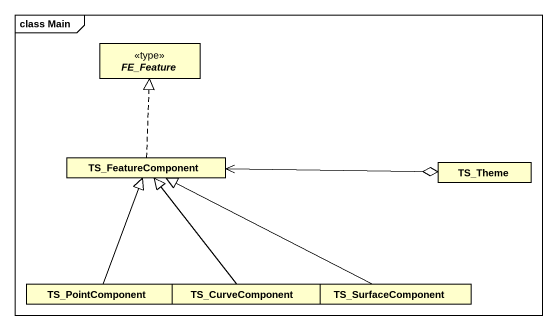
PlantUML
@startuml
mainframe class Main
hide circle
hide empty members
abstract class FE_Feature <<type>>
class TS_FeatureComponent
class TS_Theme
class TS_PointComponent
class TS_CurveComponent
class TS_SurfaceComponent
TS_FeatureComponent .up.|> FE_Feature
TS_FeatureComponent <-right-o TS_Theme
TS_PointComponent -up-|> TS_FeatureComponent
TS_CurveComponent -up-|> TS_FeatureComponent
TS_SurfaceComponent -left-|> TS_FeatureComponent
@enduml
